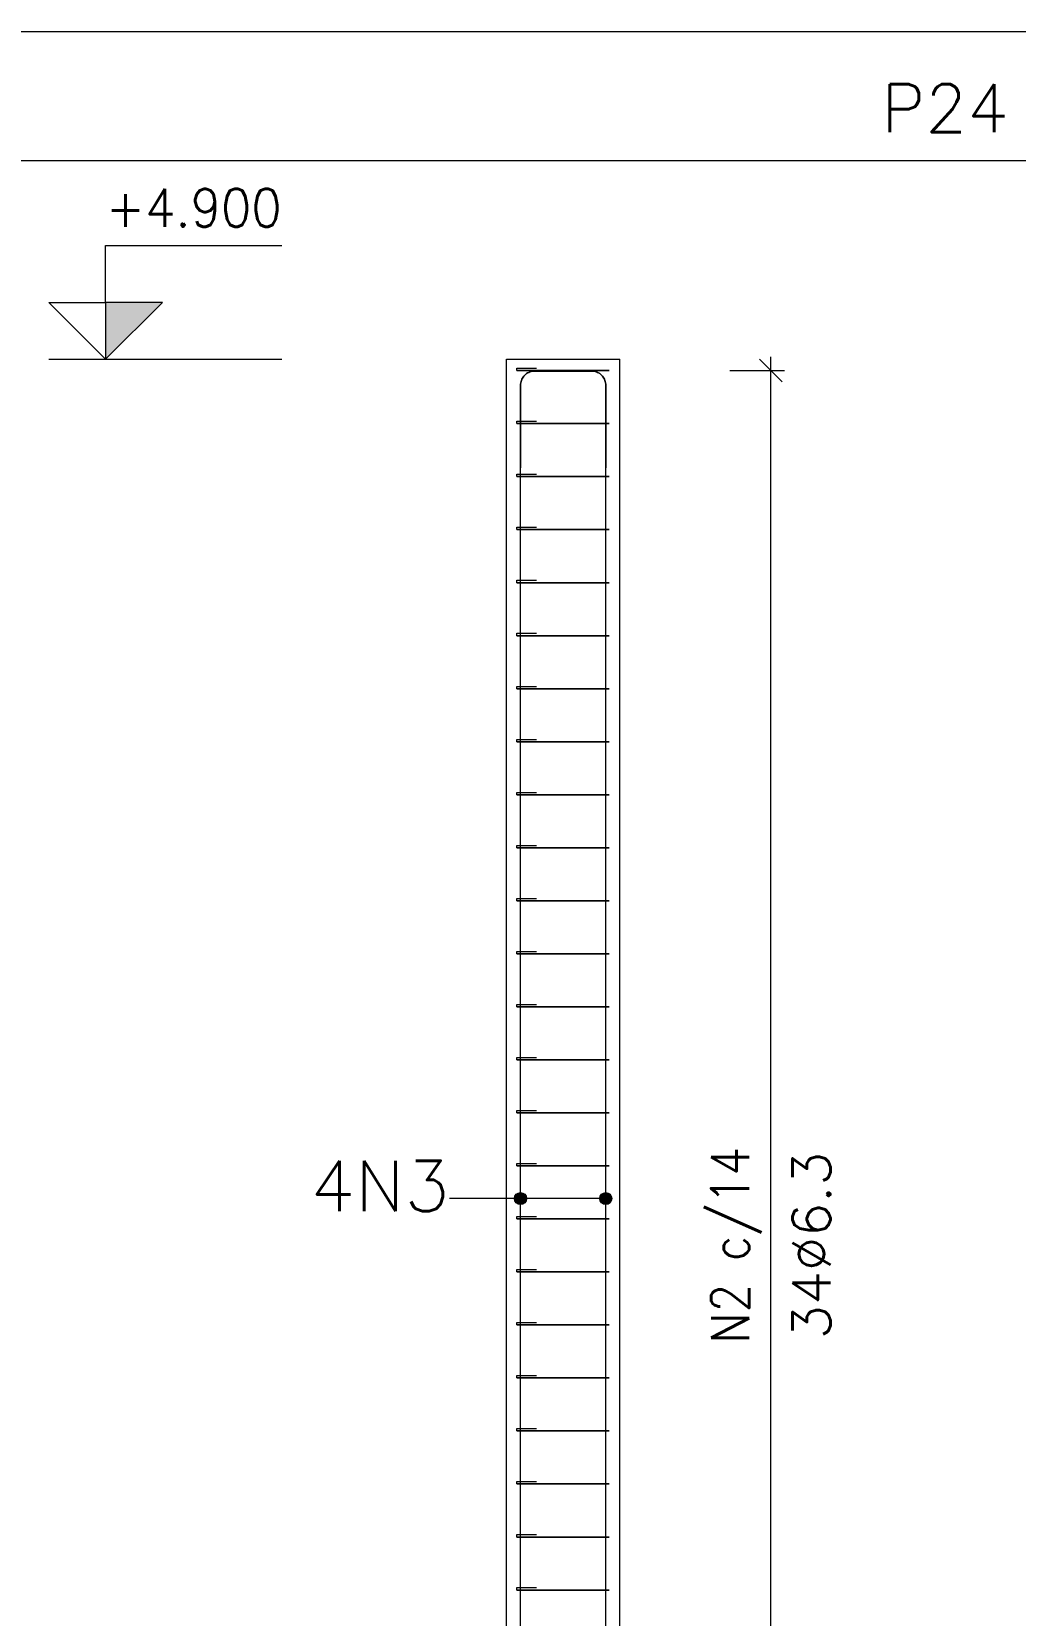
# Model space of a CAD drawing. Header units: millimetres. Extents: x 0 to 84, y 95.3 to 154.7.
# Drawn here: x 51.18 to 56.37, y 114.29 to 122.65 of the extents above; entities that cross this region are included whole.
import ezdxf
from ezdxf.enums import TextEntityAlignment as Align

# ---------------------------------------------------------------- set-up
doc = ezdxf.new("R2010")
doc.units = ezdxf.units.MM
for name, color, linetype, lineweight in [('ARM_LONGITUDINAL_Ø12_5', 51, 'Continuous', 9), ('ARM_TRANSVERSAL_Ø6_3', 32, 'Continuous', 9), ('CORTE_COTAS', 122, 'Continuous', 0), ('CORTE_COTAS_DAS_PLANTAS', 151, 'Continuous', 0), ('CORTE_LINHAS_DA_TABELA_DE_DETALHE', 7, 'Continuous', 9), ('CORTE_PILAR_DE_CONCRETO', 1, 'Continuous', 9), ('CORTE_PISOS', 8, 'Continuous', 9), ('CORTE_TEXTO_DAS_COTAS', 122, 'Continuous', 9), ('CORTE_TITULO_DA_TABELA_DE_DETALHE', 106, 'Continuous', 20), ('PILCP_ARM_LONG_LINHAS_DAS_ETIQUETAS_DAS_POSICOES_DE_ARMADURA_LONGITUDINAL', 106, 'Continuous', 9), ('PILCP_ARM_LONG_REFERENCIA', 106, 'Continuous', 9)]:
    doc.layers.add(name, color=color, linetype=linetype, lineweight=lineweight)
doc.styles.add('CYPETXT', font='', dxfattribs={"height": 0.2})
doc.styles.get('CYPETXT').set_extended_font_data('romans')

msp = doc.modelspace()

# ---------------------------------------------------------------- hatches: boundary and pattern name
at = {"layer": 'CORTE_COTAS_DAS_PLANTAS'}
msp.add_hatch(color=256, dxfattribs=at).paths.add_polyline_path([(51.5711, 120.9207), (51.8711, 121.2207), (51.5711, 121.2207)], flags=0)
at = {"layer": 'CORTE_PISOS', "true_color": 0xdad7d3}
msp.add_hatch(color=254, dxfattribs=at).paths.add_polyline_path([(53.6871, 120.9207), (54.2871, 120.9207), (53.6871, 120.9207)], flags=0)
at = {"layer": 'PILCP_ARM_LONG_LINHAS_DAS_ETIQUETAS_DAS_POSICOES_DE_ARMADURA_LONGITUDINAL'}
h = msp.add_hatch(color=256, dxfattribs=at)
edge = h.paths.add_edge_path(flags=0)
edge.add_arc((53.7622, 116.4879), 0.032, 0, 360)
h = msp.add_hatch(color=256, dxfattribs=at)
edge = h.paths.add_edge_path(flags=0)
edge.add_arc((54.212, 116.4879), 0.032, 0, 360)

# ---------------------------------------------------------------- linework, layer by layer
at = {"layer": 'ARM_LONGITUDINAL_Ø12_5'}
for points in [[(54.212, 111.5208), (54.212, 120.7832), (54.2117, 120.7898), (54.2108, 120.7963), (54.2094, 120.8027), (54.2075, 120.8089), (54.205, 120.8149), (54.202, 120.8208), (54.1984, 120.8263), (54.1945, 120.8315), (54.1901, 120.8363), (54.1853, 120.8407), (54.1801, 120.8447), (54.1746, 120.8482), (54.1688, 120.8512), (54.1628, 120.8537), (54.1565, 120.8557), (54.1502, 120.8571), (54.1437, 120.858), (54.1372, 120.8582), (53.837, 120.8582), (53.8304, 120.858), (53.824, 120.8571), (53.8176, 120.8557), (53.8114, 120.8537), (53.8053, 120.8512), (53.7996, 120.8482), (53.7941, 120.8447), (53.7889, 120.8407), (53.7841, 120.8363), (53.7797, 120.8315), (53.7757, 120.8263), (53.7722, 120.8208), (53.7692, 120.8149), (53.7667, 120.8089), (53.7647, 120.8027), (53.7633, 120.7963), (53.7624, 120.7898), (53.7621, 120.7832), (53.7621, 120.3467)], [(54.212, 111.5208), (54.212, 120.7832), (54.2117, 120.7898), (54.2108, 120.7963), (54.2094, 120.8027), (54.2075, 120.8089), (54.205, 120.8149), (54.202, 120.8208), (54.1984, 120.8263), (54.1945, 120.8315), (54.1901, 120.8363), (54.1853, 120.8407), (54.1801, 120.8447), (54.1746, 120.8482), (54.1688, 120.8512), (54.1628, 120.8537), (54.1565, 120.8557), (54.1502, 120.8571), (54.1437, 120.858), (54.1372, 120.8582), (53.837, 120.8582), (53.8304, 120.858), (53.824, 120.8571), (53.8176, 120.8557), (53.8114, 120.8537), (53.8053, 120.8512), (53.7996, 120.8482), (53.7941, 120.8447), (53.7889, 120.8407), (53.7841, 120.8363), (53.7797, 120.8315), (53.7757, 120.8263), (53.7722, 120.8208), (53.7692, 120.8149), (53.7667, 120.8089), (53.7647, 120.8027), (53.7633, 120.7963), (53.7624, 120.7898), (53.7621, 120.7832), (53.7621, 120.3467)], [(53.7622, 111.5208), (53.7622, 120.7832), (53.7625, 120.7898), (53.7633, 120.7963), (53.7647, 120.8027), (53.7667, 120.8089), (53.7692, 120.8149), (53.7722, 120.8208), (53.7757, 120.8263), (53.7797, 120.8315), (53.7841, 120.8363), (53.7889, 120.8407), (53.7941, 120.8447), (53.7996, 120.8482), (53.8054, 120.8512), (53.8114, 120.8537), (53.8176, 120.8557), (53.824, 120.8571), (53.8305, 120.858), (53.837, 120.8582), (54.1372, 120.8582), (54.1437, 120.858), (54.1502, 120.8571), (54.1566, 120.8557), (54.1628, 120.8537), (54.1688, 120.8512), (54.1746, 120.8482), (54.1801, 120.8447), (54.1853, 120.8407), (54.1901, 120.8363), (54.1945, 120.8315), (54.1985, 120.8263), (54.202, 120.8208), (54.205, 120.8149), (54.2075, 120.8089), (54.2095, 120.8027), (54.2109, 120.7963), (54.2117, 120.7898), (54.212, 120.7832), (54.212, 120.3467)], [(53.7622, 111.5208), (53.7622, 120.7832), (53.7625, 120.7898), (53.7633, 120.7963), (53.7647, 120.8027), (53.7667, 120.8089), (53.7692, 120.8149), (53.7722, 120.8208), (53.7757, 120.8263), (53.7797, 120.8315), (53.7841, 120.8363), (53.7889, 120.8407), (53.7941, 120.8447), (53.7996, 120.8482), (53.8054, 120.8512), (53.8114, 120.8537), (53.8176, 120.8557), (53.824, 120.8571), (53.8305, 120.858), (53.837, 120.8582), (54.1372, 120.8582), (54.1437, 120.858), (54.1502, 120.8571), (54.1566, 120.8557), (54.1628, 120.8537), (54.1688, 120.8512), (54.1746, 120.8482), (54.1801, 120.8447), (54.1853, 120.8407), (54.1901, 120.8363), (54.1945, 120.8315), (54.1985, 120.8263), (54.202, 120.8208), (54.205, 120.8149), (54.2075, 120.8089), (54.2095, 120.8027), (54.2109, 120.7963), (54.2117, 120.7898), (54.212, 120.7832), (54.212, 120.3467)]]:
    msp.add_lwpolyline(points, dxfattribs=at)
at = {"layer": 'ARM_TRANSVERSAL_Ø6_3'}
for points in [[(53.8196, 120.8607), (53.7489, 120.8607), (53.7459, 120.8607), (53.744, 120.8607), (53.7434, 120.8607), (53.7439, 120.8607), (53.7452, 120.8607), (53.7475, 120.8607), (53.7505, 120.8607), (53.754, 120.8607), (53.758, 120.8607), (53.7622, 120.8607), (54.212, 120.8607), (54.2192, 120.8607), (54.2253, 120.8607), (54.2293, 120.8607), (54.2308, 120.8607), (54.2293, 120.8607), (54.2253, 120.8607), (54.2192, 120.8607), (54.212, 120.8607), (53.7622, 120.8607), (53.755, 120.8607), (53.7489, 120.8607), (53.7448, 120.8607), (53.7434, 120.8607), (53.7434, 120.8734), (53.7437, 120.8734), (53.7448, 120.8734), (53.7465, 120.8734), (53.7489, 120.8734), (53.7517, 120.8734), (53.755, 120.8734), (53.7585, 120.8734), (53.7622, 120.8734), (53.7658, 120.8734), (53.7694, 120.8734), (53.7726, 120.8734), (53.7755, 120.8734), (53.8462, 120.8734)], [(53.8196, 120.5807), (53.7489, 120.5807), (53.7459, 120.5807), (53.744, 120.5807), (53.7434, 120.5807), (53.7439, 120.5807), (53.7452, 120.5807), (53.7475, 120.5807), (53.7505, 120.5807), (53.754, 120.5807), (53.758, 120.5807), (53.7622, 120.5807), (54.212, 120.5807), (54.2192, 120.5807), (54.2253, 120.5807), (54.2293, 120.5807), (54.2308, 120.5807), (54.2293, 120.5807), (54.2253, 120.5807), (54.2192, 120.5807), (54.212, 120.5807), (53.7622, 120.5807), (53.755, 120.5807), (53.7489, 120.5807), (53.7448, 120.5807), (53.7434, 120.5807), (53.7434, 120.5934), (53.7437, 120.5934), (53.7448, 120.5934), (53.7465, 120.5934), (53.7489, 120.5934), (53.7517, 120.5934), (53.755, 120.5934), (53.7585, 120.5934), (53.7622, 120.5934), (53.7658, 120.5934), (53.7694, 120.5934), (53.7726, 120.5934), (53.7755, 120.5934), (53.8462, 120.5934)], [(53.8196, 120.3007), (53.7489, 120.3007), (53.7459, 120.3007), (53.744, 120.3007), (53.7434, 120.3007), (53.7439, 120.3007), (53.7452, 120.3007), (53.7475, 120.3007), (53.7505, 120.3007), (53.754, 120.3007), (53.758, 120.3007), (53.7622, 120.3007), (54.212, 120.3007), (54.2192, 120.3007), (54.2253, 120.3007), (54.2293, 120.3007), (54.2308, 120.3007), (54.2293, 120.3007), (54.2253, 120.3007), (54.2192, 120.3007), (54.212, 120.3007), (53.7622, 120.3007), (53.755, 120.3007), (53.7489, 120.3007), (53.7448, 120.3007), (53.7434, 120.3007), (53.7434, 120.3133), (53.7437, 120.3133), (53.7448, 120.3133), (53.7465, 120.3133), (53.7489, 120.3133), (53.7517, 120.3133), (53.755, 120.3133), (53.7585, 120.3133), (53.7622, 120.3133), (53.7658, 120.3133), (53.7694, 120.3133), (53.7726, 120.3133), (53.7755, 120.3133), (53.8462, 120.3133)], [(53.8196, 120.0208), (53.7489, 120.0208), (53.7459, 120.0208), (53.744, 120.0208), (53.7434, 120.0208), (53.7439, 120.0208), (53.7452, 120.0208), (53.7475, 120.0208), (53.7505, 120.0208), (53.754, 120.0208), (53.758, 120.0208), (53.7622, 120.0208), (54.212, 120.0208), (54.2192, 120.0208), (54.2253, 120.0208), (54.2293, 120.0208), (54.2308, 120.0208), (54.2293, 120.0208), (54.2253, 120.0208), (54.2192, 120.0208), (54.212, 120.0208), (53.7622, 120.0208), (53.755, 120.0208), (53.7489, 120.0208), (53.7448, 120.0208), (53.7434, 120.0208), (53.7434, 120.0333), (53.7437, 120.0333), (53.7448, 120.0333), (53.7465, 120.0333), (53.7489, 120.0333), (53.7517, 120.0333), (53.755, 120.0333), (53.7585, 120.0333), (53.7622, 120.0333), (53.7658, 120.0333), (53.7694, 120.0333), (53.7726, 120.0333), (53.7755, 120.0333), (53.8462, 120.0333)], [(53.8196, 119.7408), (53.7489, 119.7408), (53.7459, 119.7408), (53.744, 119.7408), (53.7434, 119.7408), (53.7439, 119.7408), (53.7452, 119.7408), (53.7475, 119.7408), (53.7505, 119.7408), (53.754, 119.7408), (53.758, 119.7408), (53.7622, 119.7408), (54.212, 119.7408), (54.2192, 119.7408), (54.2253, 119.7408), (54.2293, 119.7408), (54.2308, 119.7408), (54.2293, 119.7408), (54.2253, 119.7408), (54.2192, 119.7408), (54.212, 119.7408), (53.7622, 119.7408), (53.755, 119.7408), (53.7489, 119.7408), (53.7448, 119.7408), (53.7434, 119.7408), (53.7434, 119.7533), (53.7437, 119.7533), (53.7448, 119.7533), (53.7465, 119.7533), (53.7489, 119.7533), (53.7517, 119.7533), (53.755, 119.7533), (53.7585, 119.7533), (53.7622, 119.7533), (53.7658, 119.7533), (53.7694, 119.7533), (53.7726, 119.7533), (53.7755, 119.7533), (53.8462, 119.7533)], [(53.8196, 119.4608), (53.7489, 119.4608), (53.7459, 119.4608), (53.744, 119.4608), (53.7434, 119.4608), (53.7439, 119.4608), (53.7452, 119.4608), (53.7475, 119.4608), (53.7505, 119.4608), (53.754, 119.4608), (53.758, 119.4608), (53.7622, 119.4608), (54.212, 119.4608), (54.2192, 119.4608), (54.2253, 119.4608), (54.2293, 119.4608), (54.2308, 119.4608), (54.2293, 119.4608), (54.2253, 119.4608), (54.2192, 119.4608), (54.212, 119.4608), (53.7622, 119.4608), (53.755, 119.4608), (53.7489, 119.4608), (53.7448, 119.4608), (53.7434, 119.4608), (53.7434, 119.4733), (53.7437, 119.4733), (53.7448, 119.4733), (53.7465, 119.4733), (53.7489, 119.4733), (53.7517, 119.4733), (53.755, 119.4733), (53.7585, 119.4733), (53.7622, 119.4733), (53.7658, 119.4733), (53.7694, 119.4733), (53.7726, 119.4733), (53.7755, 119.4733), (53.8462, 119.4733)], [(53.8196, 119.1808), (53.7489, 119.1808), (53.7459, 119.1808), (53.744, 119.1808), (53.7434, 119.1808), (53.7439, 119.1808), (53.7452, 119.1808), (53.7475, 119.1808), (53.7505, 119.1808), (53.754, 119.1808), (53.758, 119.1808), (53.7622, 119.1808), (54.212, 119.1808), (54.2192, 119.1808), (54.2253, 119.1808), (54.2293, 119.1808), (54.2308, 119.1808), (54.2293, 119.1808), (54.2253, 119.1808), (54.2192, 119.1808), (54.212, 119.1808), (53.7622, 119.1808), (53.755, 119.1808), (53.7489, 119.1808), (53.7448, 119.1808), (53.7434, 119.1808), (53.7434, 119.1933), (53.7437, 119.1933), (53.7448, 119.1933), (53.7465, 119.1933), (53.7489, 119.1933), (53.7517, 119.1933), (53.755, 119.1933), (53.7585, 119.1933), (53.7622, 119.1933), (53.7658, 119.1933), (53.7694, 119.1933), (53.7726, 119.1933), (53.7755, 119.1933), (53.8462, 119.1933)], [(53.8196, 118.9008), (53.7489, 118.9008), (53.7459, 118.9008), (53.744, 118.9008), (53.7434, 118.9008), (53.7439, 118.9008), (53.7452, 118.9008), (53.7475, 118.9008), (53.7505, 118.9008), (53.754, 118.9008), (53.758, 118.9008), (53.7622, 118.9008), (54.212, 118.9008), (54.2192, 118.9008), (54.2253, 118.9008), (54.2293, 118.9008), (54.2308, 118.9008), (54.2293, 118.9008), (54.2253, 118.9008), (54.2192, 118.9008), (54.212, 118.9008), (53.7622, 118.9008), (53.755, 118.9008), (53.7489, 118.9008), (53.7448, 118.9008), (53.7434, 118.9008), (53.7434, 118.9133), (53.7437, 118.9133), (53.7448, 118.9133), (53.7465, 118.9133), (53.7489, 118.9133), (53.7517, 118.9133), (53.755, 118.9133), (53.7585, 118.9133), (53.7622, 118.9133), (53.7658, 118.9133), (53.7694, 118.9133), (53.7726, 118.9133), (53.7755, 118.9133), (53.8462, 118.9133)], [(53.8196, 118.6208), (53.7489, 118.6208), (53.7459, 118.6208), (53.744, 118.6208), (53.7434, 118.6208), (53.7439, 118.6208), (53.7452, 118.6208), (53.7475, 118.6208), (53.7505, 118.6208), (53.754, 118.6208), (53.758, 118.6208), (53.7622, 118.6208), (54.212, 118.6208), (54.2192, 118.6208), (54.2253, 118.6208), (54.2293, 118.6208), (54.2308, 118.6208), (54.2293, 118.6208), (54.2253, 118.6208), (54.2192, 118.6208), (54.212, 118.6208), (53.7622, 118.6208), (53.755, 118.6208), (53.7489, 118.6208), (53.7448, 118.6208), (53.7434, 118.6208), (53.7434, 118.6333), (53.7437, 118.6333), (53.7448, 118.6333), (53.7465, 118.6333), (53.7489, 118.6333), (53.7517, 118.6333), (53.755, 118.6333), (53.7585, 118.6333), (53.7622, 118.6333), (53.7658, 118.6333), (53.7694, 118.6333), (53.7726, 118.6333), (53.7755, 118.6333), (53.8462, 118.6333)], [(53.8196, 118.3407), (53.7489, 118.3407), (53.7459, 118.3407), (53.744, 118.3407), (53.7434, 118.3407), (53.7439, 118.3407), (53.7452, 118.3407), (53.7475, 118.3407), (53.7505, 118.3407), (53.754, 118.3407), (53.758, 118.3407), (53.7622, 118.3407), (54.212, 118.3407), (54.2192, 118.3407), (54.2253, 118.3407), (54.2293, 118.3407), (54.2308, 118.3407), (54.2293, 118.3407), (54.2253, 118.3407), (54.2192, 118.3407), (54.212, 118.3407), (53.7622, 118.3407), (53.755, 118.3407), (53.7489, 118.3407), (53.7448, 118.3407), (53.7434, 118.3407), (53.7434, 118.3534), (53.7437, 118.3534), (53.7448, 118.3534), (53.7465, 118.3534), (53.7489, 118.3534), (53.7517, 118.3534), (53.755, 118.3534), (53.7585, 118.3534), (53.7622, 118.3534), (53.7658, 118.3534), (53.7694, 118.3534), (53.7726, 118.3534), (53.7755, 118.3534), (53.8462, 118.3534)], [(53.8196, 118.0607), (53.7489, 118.0607), (53.7459, 118.0607), (53.744, 118.0607), (53.7434, 118.0607), (53.7439, 118.0607), (53.7452, 118.0607), (53.7475, 118.0607), (53.7505, 118.0607), (53.754, 118.0607), (53.758, 118.0607), (53.7622, 118.0607), (54.212, 118.0607), (54.2192, 118.0607), (54.2253, 118.0607), (54.2293, 118.0607), (54.2308, 118.0607), (54.2293, 118.0607), (54.2253, 118.0607), (54.2192, 118.0607), (54.212, 118.0607), (53.7622, 118.0607), (53.755, 118.0607), (53.7489, 118.0607), (53.7448, 118.0607), (53.7434, 118.0607), (53.7434, 118.0734), (53.7437, 118.0734), (53.7448, 118.0734), (53.7465, 118.0734), (53.7489, 118.0734), (53.7517, 118.0734), (53.755, 118.0734), (53.7585, 118.0734), (53.7622, 118.0734), (53.7658, 118.0734), (53.7694, 118.0734), (53.7726, 118.0734), (53.7755, 118.0734), (53.8462, 118.0734)], [(53.8196, 117.7807), (53.7489, 117.7807), (53.7459, 117.7807), (53.744, 117.7807), (53.7434, 117.7807), (53.7439, 117.7807), (53.7452, 117.7807), (53.7475, 117.7807), (53.7505, 117.7807), (53.754, 117.7807), (53.758, 117.7807), (53.7622, 117.7807), (54.212, 117.7807), (54.2192, 117.7807), (54.2253, 117.7807), (54.2293, 117.7807), (54.2308, 117.7807), (54.2293, 117.7807), (54.2253, 117.7807), (54.2192, 117.7807), (54.212, 117.7807), (53.7622, 117.7807), (53.755, 117.7807), (53.7489, 117.7807), (53.7448, 117.7807), (53.7434, 117.7807), (53.7434, 117.7934), (53.7437, 117.7934), (53.7448, 117.7934), (53.7465, 117.7934), (53.7489, 117.7934), (53.7517, 117.7934), (53.755, 117.7934), (53.7585, 117.7934), (53.7622, 117.7934), (53.7658, 117.7934), (53.7694, 117.7934), (53.7726, 117.7934), (53.7755, 117.7934), (53.8462, 117.7934)], [(53.8196, 117.5007), (53.7489, 117.5007), (53.7459, 117.5007), (53.744, 117.5007), (53.7434, 117.5007), (53.7439, 117.5007), (53.7452, 117.5007), (53.7475, 117.5007), (53.7505, 117.5007), (53.754, 117.5007), (53.758, 117.5007), (53.7622, 117.5007), (54.212, 117.5007), (54.2192, 117.5007), (54.2253, 117.5007), (54.2293, 117.5007), (54.2308, 117.5007), (54.2293, 117.5007), (54.2253, 117.5007), (54.2192, 117.5007), (54.212, 117.5007), (53.7622, 117.5007), (53.755, 117.5007), (53.7489, 117.5007), (53.7448, 117.5007), (53.7434, 117.5007), (53.7434, 117.5134), (53.7437, 117.5134), (53.7448, 117.5134), (53.7465, 117.5134), (53.7489, 117.5134), (53.7517, 117.5134), (53.755, 117.5134), (53.7585, 117.5134), (53.7622, 117.5134), (53.7658, 117.5134), (53.7694, 117.5134), (53.7726, 117.5134), (53.7755, 117.5134), (53.8462, 117.5134)], [(53.8196, 117.2207), (53.7489, 117.2207), (53.7459, 117.2207), (53.744, 117.2207), (53.7434, 117.2207), (53.7439, 117.2207), (53.7452, 117.2207), (53.7475, 117.2207), (53.7505, 117.2207), (53.754, 117.2207), (53.758, 117.2207), (53.7622, 117.2207), (54.212, 117.2207), (54.2192, 117.2207), (54.2253, 117.2207), (54.2293, 117.2207), (54.2308, 117.2207), (54.2293, 117.2207), (54.2253, 117.2207), (54.2192, 117.2207), (54.212, 117.2207), (53.7622, 117.2207), (53.755, 117.2207), (53.7489, 117.2207), (53.7448, 117.2207), (53.7434, 117.2207), (53.7434, 117.2334), (53.7437, 117.2334), (53.7448, 117.2334), (53.7465, 117.2334), (53.7489, 117.2334), (53.7517, 117.2334), (53.755, 117.2334), (53.7585, 117.2334), (53.7622, 117.2334), (53.7658, 117.2334), (53.7694, 117.2334), (53.7726, 117.2334), (53.7755, 117.2334), (53.8462, 117.2334)], [(53.8196, 116.9407), (53.7489, 116.9407), (53.7459, 116.9407), (53.744, 116.9407), (53.7434, 116.9407), (53.7439, 116.9407), (53.7452, 116.9407), (53.7475, 116.9407), (53.7505, 116.9407), (53.754, 116.9407), (53.758, 116.9407), (53.7622, 116.9407), (54.212, 116.9407), (54.2192, 116.9407), (54.2253, 116.9407), (54.2293, 116.9407), (54.2308, 116.9407), (54.2293, 116.9407), (54.2253, 116.9407), (54.2192, 116.9407), (54.212, 116.9407), (53.7622, 116.9407), (53.755, 116.9407), (53.7489, 116.9407), (53.7448, 116.9407), (53.7434, 116.9407), (53.7434, 116.9534), (53.7437, 116.9534), (53.7448, 116.9534), (53.7465, 116.9534), (53.7489, 116.9534), (53.7517, 116.9534), (53.755, 116.9534), (53.7585, 116.9534), (53.7622, 116.9534), (53.7658, 116.9534), (53.7694, 116.9534), (53.7726, 116.9534), (53.7755, 116.9534), (53.8462, 116.9534)], [(53.8196, 116.6607), (53.7489, 116.6607), (53.7459, 116.6607), (53.744, 116.6607), (53.7434, 116.6607), (53.7439, 116.6607), (53.7452, 116.6607), (53.7475, 116.6607), (53.7505, 116.6607), (53.754, 116.6607), (53.758, 116.6607), (53.7622, 116.6607), (54.212, 116.6607), (54.2192, 116.6607), (54.2253, 116.6607), (54.2293, 116.6607), (54.2308, 116.6607), (54.2293, 116.6607), (54.2253, 116.6607), (54.2192, 116.6607), (54.212, 116.6607), (53.7622, 116.6607), (53.755, 116.6607), (53.7489, 116.6607), (53.7448, 116.6607), (53.7434, 116.6607), (53.7434, 116.6733), (53.7437, 116.6733), (53.7448, 116.6733), (53.7465, 116.6733), (53.7489, 116.6733), (53.7517, 116.6733), (53.755, 116.6733), (53.7585, 116.6733), (53.7622, 116.6733), (53.7658, 116.6733), (53.7694, 116.6733), (53.7726, 116.6733), (53.7755, 116.6733), (53.8462, 116.6733)], [(53.8196, 116.3808), (53.7489, 116.3808), (53.7459, 116.3808), (53.744, 116.3808), (53.7434, 116.3808), (53.7439, 116.3808), (53.7452, 116.3808), (53.7475, 116.3808), (53.7505, 116.3808), (53.754, 116.3808), (53.758, 116.3808), (53.7622, 116.3808), (54.212, 116.3808), (54.2192, 116.3808), (54.2253, 116.3808), (54.2293, 116.3808), (54.2308, 116.3808), (54.2293, 116.3808), (54.2253, 116.3808), (54.2192, 116.3808), (54.212, 116.3808), (53.7622, 116.3808), (53.755, 116.3808), (53.7489, 116.3808), (53.7448, 116.3808), (53.7434, 116.3808), (53.7434, 116.3933), (53.7437, 116.3933), (53.7448, 116.3933), (53.7465, 116.3933), (53.7489, 116.3933), (53.7517, 116.3933), (53.755, 116.3933), (53.7585, 116.3933), (53.7622, 116.3933), (53.7658, 116.3933), (53.7694, 116.3933), (53.7726, 116.3933), (53.7755, 116.3933), (53.8462, 116.3933)], [(53.8196, 116.1008), (53.7489, 116.1008), (53.7459, 116.1008), (53.744, 116.1008), (53.7434, 116.1008), (53.7439, 116.1008), (53.7452, 116.1008), (53.7475, 116.1008), (53.7505, 116.1008), (53.754, 116.1008), (53.758, 116.1008), (53.7622, 116.1008), (54.212, 116.1008), (54.2192, 116.1008), (54.2253, 116.1008), (54.2293, 116.1008), (54.2308, 116.1008), (54.2293, 116.1008), (54.2253, 116.1008), (54.2192, 116.1008), (54.212, 116.1008), (53.7622, 116.1008), (53.755, 116.1008), (53.7489, 116.1008), (53.7448, 116.1008), (53.7434, 116.1008), (53.7434, 116.1133), (53.7437, 116.1133), (53.7448, 116.1133), (53.7465, 116.1133), (53.7489, 116.1133), (53.7517, 116.1133), (53.755, 116.1133), (53.7585, 116.1133), (53.7622, 116.1133), (53.7658, 116.1133), (53.7694, 116.1133), (53.7726, 116.1133), (53.7755, 116.1133), (53.8462, 116.1133)], [(53.8196, 115.8208), (53.7489, 115.8208), (53.7459, 115.8208), (53.744, 115.8208), (53.7434, 115.8208), (53.7439, 115.8208), (53.7452, 115.8208), (53.7475, 115.8208), (53.7505, 115.8208), (53.754, 115.8208), (53.758, 115.8208), (53.7622, 115.8208), (54.212, 115.8208), (54.2192, 115.8208), (54.2253, 115.8208), (54.2293, 115.8208), (54.2308, 115.8208), (54.2293, 115.8208), (54.2253, 115.8208), (54.2192, 115.8208), (54.212, 115.8208), (53.7622, 115.8208), (53.755, 115.8208), (53.7489, 115.8208), (53.7448, 115.8208), (53.7434, 115.8208), (53.7434, 115.8333), (53.7437, 115.8333), (53.7448, 115.8333), (53.7465, 115.8333), (53.7489, 115.8333), (53.7517, 115.8333), (53.755, 115.8333), (53.7585, 115.8333), (53.7622, 115.8333), (53.7658, 115.8333), (53.7694, 115.8333), (53.7726, 115.8333), (53.7755, 115.8333), (53.8462, 115.8333)], [(53.8196, 115.5408), (53.7489, 115.5408), (53.7459, 115.5408), (53.744, 115.5408), (53.7434, 115.5408), (53.7439, 115.5408), (53.7452, 115.5408), (53.7475, 115.5408), (53.7505, 115.5408), (53.754, 115.5408), (53.758, 115.5408), (53.7622, 115.5408), (54.212, 115.5408), (54.2192, 115.5408), (54.2253, 115.5408), (54.2293, 115.5408), (54.2308, 115.5408), (54.2293, 115.5408), (54.2253, 115.5408), (54.2192, 115.5408), (54.212, 115.5408), (53.7622, 115.5408), (53.755, 115.5408), (53.7489, 115.5408), (53.7448, 115.5408), (53.7434, 115.5408), (53.7434, 115.5533), (53.7437, 115.5533), (53.7448, 115.5533), (53.7465, 115.5533), (53.7489, 115.5533), (53.7517, 115.5533), (53.755, 115.5533), (53.7585, 115.5533), (53.7622, 115.5533), (53.7658, 115.5533), (53.7694, 115.5533), (53.7726, 115.5533), (53.7755, 115.5533), (53.8462, 115.5533)], [(53.8196, 115.2608), (53.7489, 115.2608), (53.7459, 115.2608), (53.744, 115.2608), (53.7434, 115.2608), (53.7439, 115.2608), (53.7452, 115.2608), (53.7475, 115.2608), (53.7505, 115.2608), (53.754, 115.2608), (53.758, 115.2608), (53.7622, 115.2608), (54.212, 115.2608), (54.2192, 115.2608), (54.2253, 115.2608), (54.2293, 115.2608), (54.2308, 115.2608), (54.2293, 115.2608), (54.2253, 115.2608), (54.2192, 115.2608), (54.212, 115.2608), (53.7622, 115.2608), (53.755, 115.2608), (53.7489, 115.2608), (53.7448, 115.2608), (53.7434, 115.2608), (53.7434, 115.2733), (53.7437, 115.2733), (53.7448, 115.2733), (53.7465, 115.2733), (53.7489, 115.2733), (53.7517, 115.2733), (53.755, 115.2733), (53.7585, 115.2733), (53.7622, 115.2733), (53.7658, 115.2733), (53.7694, 115.2733), (53.7726, 115.2733), (53.7755, 115.2733), (53.8462, 115.2733)], [(53.8196, 114.9808), (53.7489, 114.9808), (53.7459, 114.9808), (53.744, 114.9808), (53.7434, 114.9808), (53.7439, 114.9808), (53.7452, 114.9808), (53.7475, 114.9808), (53.7505, 114.9808), (53.754, 114.9808), (53.758, 114.9808), (53.7622, 114.9808), (54.212, 114.9808), (54.2192, 114.9808), (54.2253, 114.9808), (54.2293, 114.9808), (54.2308, 114.9808), (54.2293, 114.9808), (54.2253, 114.9808), (54.2192, 114.9808), (54.212, 114.9808), (53.7622, 114.9808), (53.755, 114.9808), (53.7489, 114.9808), (53.7448, 114.9808), (53.7434, 114.9808), (53.7434, 114.9934), (53.7437, 114.9934), (53.7448, 114.9934), (53.7465, 114.9934), (53.7489, 114.9934), (53.7517, 114.9934), (53.755, 114.9934), (53.7585, 114.9934), (53.7622, 114.9934), (53.7658, 114.9934), (53.7694, 114.9934), (53.7726, 114.9934), (53.7755, 114.9934), (53.8462, 114.9934)], [(53.8196, 114.7007), (53.7489, 114.7007), (53.7459, 114.7007), (53.744, 114.7007), (53.7434, 114.7007), (53.7439, 114.7007), (53.7452, 114.7007), (53.7475, 114.7007), (53.7505, 114.7007), (53.754, 114.7007), (53.758, 114.7007), (53.7622, 114.7007), (54.212, 114.7007), (54.2192, 114.7007), (54.2253, 114.7007), (54.2293, 114.7007), (54.2308, 114.7007), (54.2293, 114.7007), (54.2253, 114.7007), (54.2192, 114.7007), (54.212, 114.7007), (53.7622, 114.7007), (53.755, 114.7007), (53.7489, 114.7007), (53.7448, 114.7007), (53.7434, 114.7007), (53.7434, 114.7134), (53.7437, 114.7134), (53.7448, 114.7134), (53.7465, 114.7134), (53.7489, 114.7134), (53.7517, 114.7134), (53.755, 114.7134), (53.7585, 114.7134), (53.7622, 114.7134), (53.7658, 114.7134), (53.7694, 114.7134), (53.7726, 114.7134), (53.7755, 114.7134), (53.8462, 114.7134)], [(53.8196, 114.4207), (53.7489, 114.4207), (53.7459, 114.4207), (53.744, 114.4207), (53.7434, 114.4207), (53.7439, 114.4207), (53.7452, 114.4207), (53.7475, 114.4207), (53.7505, 114.4207), (53.754, 114.4207), (53.758, 114.4207), (53.7622, 114.4207), (54.212, 114.4207), (54.2192, 114.4207), (54.2253, 114.4207), (54.2293, 114.4207), (54.2308, 114.4207), (54.2293, 114.4207), (54.2253, 114.4207), (54.2192, 114.4207), (54.212, 114.4207), (53.7622, 114.4207), (53.755, 114.4207), (53.7489, 114.4207), (53.7448, 114.4207), (53.7434, 114.4207), (53.7434, 114.4334), (53.7437, 114.4334), (53.7448, 114.4334), (53.7465, 114.4334), (53.7489, 114.4334), (53.7517, 114.4334), (53.755, 114.4334), (53.7585, 114.4334), (53.7622, 114.4334), (53.7658, 114.4334), (53.7694, 114.4334), (53.7726, 114.4334), (53.7755, 114.4334), (53.8462, 114.4334)]]:
    msp.add_lwpolyline(points, dxfattribs=at)
at = {"layer": 'CORTE_COTAS'}
for p, q in [((54.8675, 120.8607), (55.1555, 120.8607)), ((55.1435, 120.8007), (55.0235, 120.9207)), ((55.0835, 120.8607), (55.0835, 120.9327)), ((55.0835, 111.6208), (55.0835, 120.8607))]:
    msp.add_line(p, q, dxfattribs=at)
at = {"layer": 'CORTE_COTAS_DAS_PLANTAS'}
msp.add_line((51.2711, 120.9207), (52.5011, 120.9207), dxfattribs=at)
msp.add_lwpolyline([(51.5711, 121.2207), (51.5711, 121.5208), (52.5011, 121.5208)], dxfattribs=at)
for points in [[(51.5711, 120.9207), (51.2711, 121.2207), (51.5711, 121.2207), (51.5711, 120.9207)], [(51.5711, 120.9207), (51.8711, 121.2207), (51.5711, 121.2207)]]:
    msp.add_lwpolyline(points, close=True, dxfattribs=at)
at = {"layer": 'CORTE_LINHAS_DA_TABELA_DE_DETALHE'}
for p, q in [((46.7781, 122.6508), (65.2381, 122.6508)), ((46.7781, 121.9707), (65.2381, 121.9707))]:
    msp.add_line(p, q, dxfattribs=at)
at = {"layer": 'CORTE_PILAR_DE_CONCRETO'}
for p, q in [((53.6871, 111.5208), (53.6871, 120.9207)), ((53.6871, 120.9207), (54.2871, 120.9207)), ((54.2871, 111.5208), (54.2871, 120.9207))]:
    msp.add_line(p, q, dxfattribs=at)
at = {"layer": 'PILCP_ARM_LONG_LINHAS_DAS_ETIQUETAS_DAS_POSICOES_DE_ARMADURA_LONGITUDINAL'}
for points in [[(53.7622, 116.4879), (53.3871, 116.4879)], [(54.212, 116.4879), (53.3871, 116.4879)]]:
    msp.add_lwpolyline(points, dxfattribs=at)
for centre in [(53.7622, 116.4879), (54.212, 116.4879)]:
    msp.add_circle(centre, 0.032, dxfattribs=at)

# ---------------------------------------------------------------- texts
at = {"layer": 'CORTE_COTAS_DAS_PLANTAS', "style": 'CYPETXT', "width": 0.831843}
msp.add_text('+4.900', height=0.2, dxfattribs=at).set_placement((51.5711, 121.6208), (52.5011, 121.6208), align=Align.FIT)
at = {"layer": 'CORTE_TEXTO_DAS_COTAS', "style": 'CYPETXT'}
for s, width, p, p2 in [('N2 c/14', 0.754141, (54.9685, 115.7218), (54.9685, 116.7597)), ('34%%c6.3', 0.916327, (55.3985, 115.7458), (55.3985, 116.7357))]:
    msp.add_text(s, height=0.2, rotation=90, dxfattribs=dict(at, width=width)).set_placement(p, p2, align=Align.FIT)
at = {"layer": 'CORTE_TITULO_DA_TABELA_DE_DETALHE', "style": 'CYPETXT', "width": 0.902477}
msp.add_text('P24', height=0.25333, dxfattribs=at).set_placement((55.6681, 122.1208), (56.3393, 122.1208), align=Align.FIT)
at = {"layer": 'PILCP_ARM_LONG_REFERENCIA', "style": 'CYPETXT', "width": 0.925243}
msp.add_text('4N3', height=0.26667, dxfattribs=at).set_placement((52.6511, 116.4212), (53.3871, 116.4212), align=Align.FIT)

doc.saveas('drawing.dxf')
